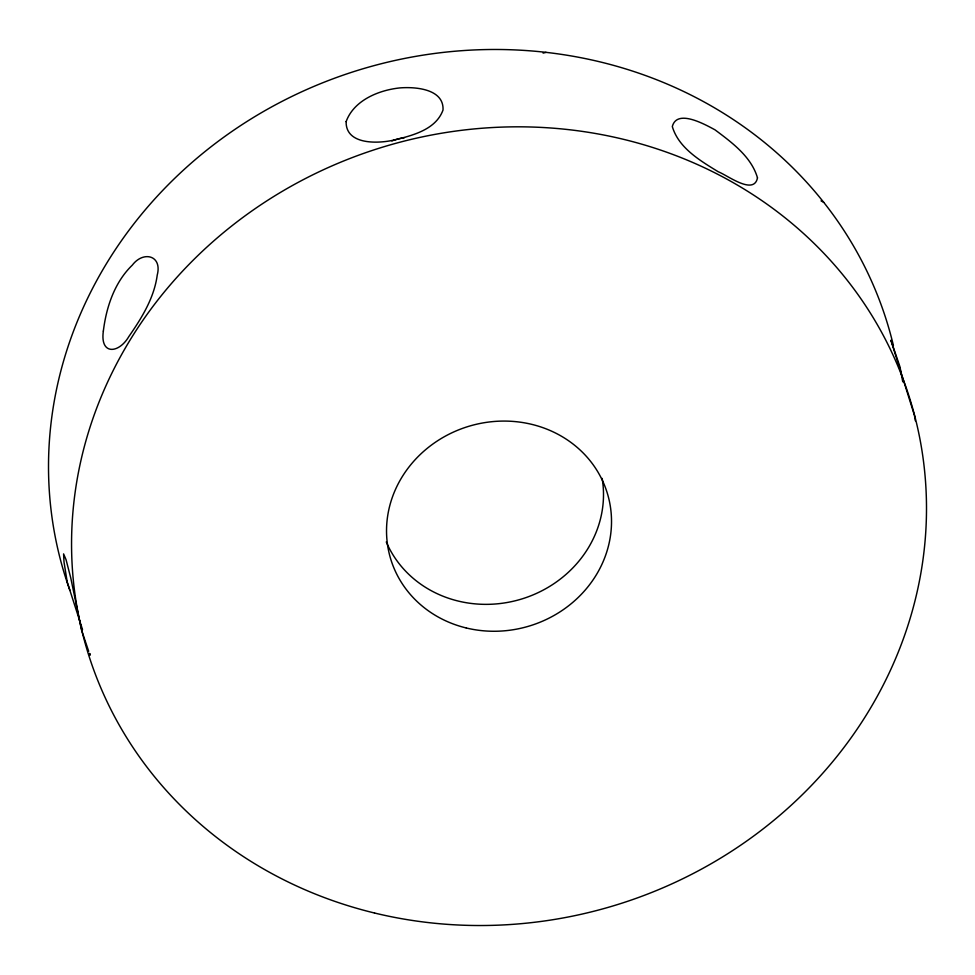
<?xml version="1.0" encoding="UTF-8"?>
<svg xmlns="http://www.w3.org/2000/svg" width="975" height="975" viewBox="0 0 975 975"><rect width="100%" height="100%" fill="white"/><g stroke="black" fill="none" stroke-linecap="round" stroke-linejoin="round"><path stroke-width="1.46" d="M543.099 53.113L546.037 52.358M821.023 200.862L823.692 202.3M89.432 653.384L90.175 655.163L89.834 653.603M88.676 651.263L81.632 630.338L70.785 578.041L66.068 559.747L63.594 553.885L64.009 562.014L67.202 581.965L82.522 629.582M902.753 381.798L899.998 366.905L890.906 340.238L914.428 415.277L915.354 420.786M602.148 478.396A113.185 104.337 -16.6 0 1 520.406 599.381A113.185 104.337 -16.6 0 1 386.271 541.929M69.92 590.411A430.109 396.496 -16.6 0 1 363.041 68.75A430.109 396.496 -16.6 0 1 893.429 345.613M391.877 140.948A49.798 44.289 -12.7 0 1 404.467 137.694M103.35 331.086C99.864 355.388 118.913 353.62 128.846 336.546C141.728 317.96 154.184 297.972 157.231 275.108C162.447 255.243 143.252 250.612 132.332 265.115C114.587 282.202 106.275 307.113 103.35 331.086M757.49 177.852C753.943 195.768 727.301 175.147 718.295 171.795C700.294 160.717 678.612 148.054 672.311 126.555C676.93 108.505 705.266 124.629 714.98 129.821C731.884 142.484 751.323 156.683 757.49 177.852M346.137 121.595C345.54 145.299 378.909 143.812 395.058 139.803C413.168 135.293 435.947 129.468 443.016 110.041C444.149 88.883 415.301 86.629 399.799 87.921C378.763 90.127 353.852 100.303 346.137 121.595M466.269 627.973A113.185 104.337 -16.6 0 0 608.607 497.872A113.185 104.337 -16.6 0 0 422.212 452.668A113.185 104.337 -16.6 0 0 466.269 627.973M374.522 913.014A430.109 396.496 -16.6 0 0 915.428 418.641A430.109 396.496 -16.6 0 0 207.139 246.858A430.109 396.496 -16.6 0 0 374.522 913.014"/></g></svg>
